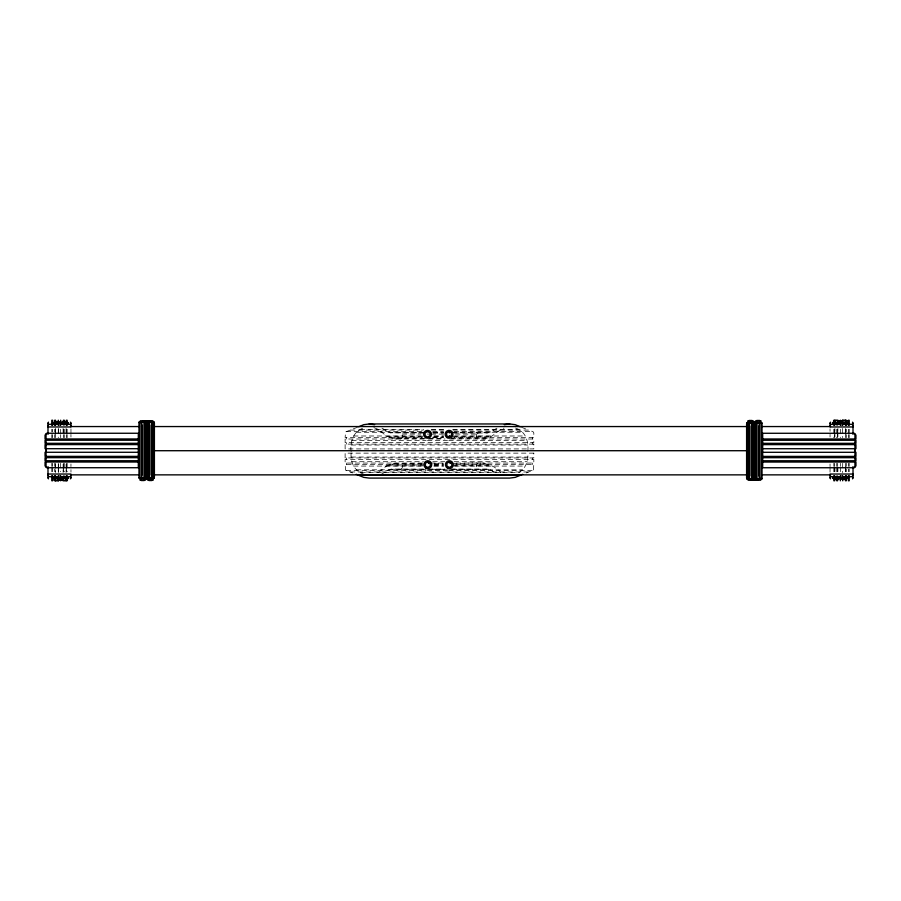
<?xml version="1.0" encoding="UTF-8"?>
<svg xmlns="http://www.w3.org/2000/svg" width="901" height="901" viewBox="0 0 901 901"><rect width="100%" height="100%" fill="white"/><g stroke="black" fill="none" stroke-linecap="round" stroke-linejoin="round"><path stroke-width="0.68" stroke-dasharray="4.5 3.38" d="M351.131 451.705C349.791 442.267 353.429 430.971 363.407 428.043M478.194 432.987C475.694 433.37 475.694 438.629 478.194 439.001M351.131 453.034C350.376 460.625 353.282 468.745 360.152 472.676L518.785 472.676C525.655 468.745 528.549 460.625 527.806 453.034M396.237 463.058L386.698 465.873L378.195 472.676M482.699 439.001C491.597 439.147 496.462 430.948 504.008 428.043M380.819 474.602L388.714 469.883L391.721 469.072L425.835 469.072M496.98 428.144L490.223 432.187L487.216 432.987L451.829 432.987M357.46 427.265L345.556 431.928L345.117 437.503L422.107 437.503M526.218 472.924L533.381 470.142L533.82 464.567L454.386 464.567M400.742 439.001C403.243 438.629 403.243 433.37 400.742 432.987M400.742 469.072C403.243 468.7 403.243 463.441 400.742 463.058M478.194 463.058C475.694 463.441 475.694 468.7 478.194 469.072M360.152 429.394L423.605 429.394M431.252 429.394L444.936 429.394M452.685 429.394L518.785 429.394C526.68 433.786 528.707 443.348 527.806 451.705M350.354 430.081L423.188 430.081M431.331 430.081L444.891 430.081M453.034 430.081L528.583 430.081L533.065 431.692L533.82 432.987L533.82 437.503L454.149 437.503M346.232 431.534L422.04 431.534M432.762 431.534L443.495 431.534M454.217 431.534L532.705 431.534M356.413 432.266L424.574 432.266M432.694 432.266L443.529 432.266M452.606 432.187L522.524 432.266M381.945 428.144L390.167 432.784L425.385 432.784M433.088 432.784L443.292 432.784M452.223 432.784L488.77 432.784M422.772 432.987L390.167 432.784M433.201 432.987L443.585 432.987M402.195 434.102L420.835 434.102M427.254 434.102L429.822 434.102M431.196 434.102L443.596 434.102M455.534 434.102L476.742 434.102M353.541 435.994L422.783 435.994M433.91 435.994L443.641 435.994M454.757 435.994L525.384 435.994M373.836 427.592L378.195 429.394L386.698 436.185L424.54 436.185M434 436.185L443.562 436.185M453.124 436.185L492.239 436.185M386.698 436.185L388.995 437.143L425.047 437.143M432.93 437.143L443.382 437.143M452.527 437.143L489.941 437.143M432.683 437.503L443.54 437.503M388.995 437.143L393.895 438.697L426.297 438.697M428.989 438.697L444.711 438.697M451.266 438.697L485.042 438.697M424.112 439.001L345.117 439.001L345.117 442.616L533.82 442.616L533.82 439.001L449.486 439.001M428.279 439.001L445.06 439.001M351.739 440.352L426.117 440.352M427.446 440.352L447.482 440.352M448.811 440.352L527.186 440.352M351.131 445.015L527.806 445.015M351.131 457.044L527.806 457.044M351.739 461.717L423.436 461.717M432.784 461.717L444.812 461.717M454.16 461.717L527.186 461.717M422.772 463.058L345.117 463.058L345.117 459.454L533.82 459.454L533.82 463.058L451.964 463.058M430.701 463.058L443.664 463.058M393.895 463.362L422.175 463.362M434.226 463.362L443.393 463.362M452.64 463.362C468.869 464.33 488.747 458.294 500.742 472.676M422.107 464.567L345.117 464.567L345.556 470.142L352.719 472.924M434.045 464.567L443.54 464.567M388.995 464.927L425.047 464.927M434.237 464.927L443.382 464.927M452.527 464.927L489.941 464.927M386.698 465.873L424.54 465.873M434 465.873L443.562 465.873M453.124 465.873L492.239 465.873M353.541 466.065L422.783 466.065M433.91 466.065L443.641 466.065M454.757 466.065L525.384 466.065M428.482 469.072L444.959 469.072M450.827 469.072L487.216 469.072L490.223 469.883L495.854 473.25M390.167 469.275L426.702 469.275M431.816 469.275L444.576 469.275M452.223 469.275L488.77 469.275M356.413 469.804L426.331 469.883M427.288 469.804L447.594 469.804M448.664 469.883L522.524 469.804M346.232 470.525L426.06 470.525M427.401 470.525L447.515 470.525M448.856 470.525L532.705 470.525M350.354 471.978L528.583 471.978M393.895 438.697L396.237 439.001M482.699 463.058L485.042 463.362M521.476 427.265L528.583 430.081M515.518 428.043L518.785 429.394M360.152 472.676L363.407 474.027M849.204 429.259L849.204 433.223M849.204 434.631L849.204 437.661M849.204 463.339L849.204 466.369M849.204 469.094L849.204 471.741M848.359 429.259L848.359 433.516M848.359 434.631L848.359 437.661M848.359 463.339L848.359 466.369M848.359 469.094L848.359 471.741M846.309 429.259L846.309 431.906M846.309 434.631L846.309 437.661M846.309 463.339L846.309 466.369M846.309 469.094L846.309 471.741M845.577 428.493L845.577 431.241M845.577 432.626L845.577 436.76M845.577 467.067L845.577 472.575M845.453 429.259L845.453 437.661M845.453 463.339L845.453 467.484M845.453 467.777L845.453 471.741M842.581 428.493L842.717 437.661M842.717 463.339L842.581 472.575M840.329 429.259L840.329 437.661M840.329 463.339L840.329 466.369M840.329 467.777L840.329 471.741M837.896 428.493L837.896 431.241M837.896 432.626L837.896 436.76M837.896 467.067L837.896 472.575M837.592 429.259L837.592 433.223M837.592 433.516L837.592 437.661M837.592 463.339L837.592 466.369M837.592 467.777L837.592 471.741M836.736 429.259L836.736 437.661M836.736 463.339L836.736 466.369M836.736 467.777L836.736 471.741M834.9 428.493L834.9 431.241M834.9 432.626L834.9 436.76M834.9 467.067L834.9 472.575M834.686 429.259L834.686 433.223M834.686 434.631L834.686 437.661M834.686 463.339L834.686 466.369M834.686 467.484L834.686 471.741M833.83 429.259L833.83 437.661M833.83 463.339L833.83 466.369M833.83 467.484L833.83 471.741M830.035 428.853L830.035 431.354M830.058 434.417L830.035 437.03M830.035 463.97L830.058 466.583M830.035 467.765L830.035 472.147M532.322 437.503L532.322 439.001M532.322 442.616L532.322 444.114M532.322 457.945L532.322 459.454M532.322 463.058L532.322 464.567M346.615 437.503L346.615 439.001M346.615 442.616L346.615 444.114M346.615 457.945L346.615 459.454M346.615 463.058L346.615 464.567M70.965 428.853L70.965 433.235M70.942 434.417L70.965 437.03M70.965 463.97L70.942 466.583M70.965 469.646L70.965 472.147M67.17 429.259L67.17 433.516M67.17 434.631L67.17 437.661M67.17 463.339L67.17 471.741M66.314 429.259L66.314 433.516M66.314 434.631L66.314 437.661M66.314 463.339L66.314 466.369M66.314 467.777L66.314 471.741M66.1 428.425L66.1 433.933M66.1 464.24L66.1 468.374M66.1 469.759L66.1 472.507M64.264 429.259L64.264 433.223M64.264 434.631L64.264 437.661M64.264 463.339L64.264 471.741M63.408 429.259L63.408 433.223M63.408 434.631L63.408 437.661M63.408 463.339L63.408 467.484M63.408 467.777L63.408 471.741M63.104 428.425L63.104 433.933M63.104 464.24L63.104 468.374M63.104 469.759L63.104 472.507M60.671 429.259L60.671 433.223M60.671 434.631L60.671 437.661M60.671 463.339L60.671 471.741M58.419 428.425L58.419 433.933M58.419 464.24L58.419 468.374M58.419 469.759L58.419 472.507M58.283 429.259L58.283 437.661M58.283 463.339L58.283 467.484M58.283 467.777L58.283 471.741M55.547 429.259L55.547 433.223M55.547 433.516L55.547 437.661M55.547 463.339L55.547 471.741M55.423 428.425L55.423 433.933M55.423 464.24L55.423 468.374M55.423 469.759L55.423 472.507M54.691 429.259L54.691 431.906M54.691 434.631L54.691 437.661M54.691 463.339L54.691 466.369M54.691 469.094L54.691 471.741M52.641 429.259L52.641 431.906M52.641 434.631L52.641 437.661M52.641 463.339L52.641 466.369M52.641 467.484L52.641 471.741M51.796 429.259L51.796 431.906M51.796 434.631L51.796 437.661M51.796 463.339L51.796 466.369M51.796 467.777L51.796 471.741M533.82 444.114L345.117 444.114L345.117 448.923L533.82 448.923L533.82 444.114M533.82 453.135L345.117 453.135L345.117 457.945L533.82 457.945L533.82 453.135"/><path stroke-width="1.35" d="M154.015 425.61L154.139 424.134M746.985 475.39L746.861 476.866M47.99 423.256L48.485 422.152M70.965 477.744L70.469 478.848M830.035 423.256L830.531 422.152M853.01 477.744L852.515 478.848M47.99 425.677L48.8 424.337L51.796 424.247M70.965 475.323L70.154 476.663L67.17 476.753M830.035 425.677L830.846 424.337L833.83 424.247M853.01 475.323L852.2 476.663L849.204 476.753M154.139 476.01L154.015 474.523M746.861 424.99L746.985 426.477M46.064 434.012L46.064 466.966M854.936 466.988L854.936 434.034M358.643 426.792L363.722 424.686L369.173 423.966L509.763 423.966L515.214 424.686L520.294 426.792M522.659 474.331L515.214 477.372L509.763 478.093L369.173 478.093L363.722 477.372L356.278 474.331M139.452 422.501L142.302 421.983M761.548 478.499L758.698 479.017M142.302 478.149L139.452 477.631L139.452 422.411M758.698 422.941L761.548 423.369L761.548 478.589M141.772 421.736L144.002 421.42L144.002 478.814M149.589 478.713L151.819 478.408M749.182 422.592L751.411 422.287M759.228 479.264L756.998 479.58L756.998 422.186M504.312 424.686L509.763 423.966M834.9 420.226L837.896 420.226M842.581 420.226L845.577 420.226M749.058 420.463L752.065 420.463M756.739 420.463L759.746 420.463M148.001 420.756L152.866 420.756L152.866 422.085M753.371 420.891L747.762 420.891L747.762 422.828M755.432 420.891L761.052 420.891L761.052 422.828M145.072 421.296L146.672 421.296M146.919 421.296L148.519 421.296M138.833 422.085L145.534 422.085M148.001 422.085L154.353 422.085M752.481 422.164L754.081 422.164M754.328 422.164L755.928 422.164M138.833 422.49L140.793 422.49M152.393 422.49L154.353 422.49M832.479 422.659L847.999 422.659M53.001 422.918L68.521 422.918M746.647 422.929L752.526 422.929M755.432 422.828L762.167 422.929M832.479 423.065L847.999 423.065M53.001 423.312L68.521 423.312M746.647 423.335L748.607 423.335M761.018 423.335L762.167 423.335M52.641 424.247L54.691 424.247M55.547 424.247L58.283 424.247M60.671 424.247L63.408 424.247M64.264 424.247L66.314 424.247M67.17 424.247L70.154 424.337L70.965 425.677M834.686 424.247L836.736 424.247M837.592 424.247L840.329 424.247M842.717 424.247L845.453 424.247M846.309 424.247L848.359 424.247M849.204 424.247L852.2 424.337L853.01 425.677M51.796 424.923L52.641 424.923M54.691 424.923L55.547 424.923M58.283 424.923L60.671 424.923M66.314 424.923L67.17 424.923M833.83 424.923L834.686 424.923M840.329 424.923L842.717 424.923M845.453 424.923L846.309 424.923M848.359 424.923L849.204 424.923M70.515 426.556L139.475 426.556M153.553 426.556L747.481 426.556M761.559 426.556L830.519 426.556M47.99 426.961L70.942 426.961L70.942 423.053M853.01 426.961L830.058 426.961L830.058 423.053M761.874 433.28L854.418 433.28L855.95 435.138L855.95 438.978L762.685 438.978M138.315 438.956L45.05 438.956L45.05 435.115L46.582 433.257L138.315 433.257L138.315 467.72M138.315 440.24L45.05 440.24L45.05 443.315L138.315 443.315M762.685 440.262L855.95 440.262L855.95 443.337L762.685 443.337M138.315 444.598L45.05 444.598L45.05 448.698L138.315 448.698M762.685 444.621L855.95 444.621L855.95 448.721L762.685 448.721M153.553 450.714L747.481 450.714M138.315 452.279L45.05 452.279L45.05 456.379L138.315 456.379M762.685 452.302L855.95 452.302L855.95 456.402L762.685 456.402M138.315 457.663L45.05 457.663L45.05 460.738L138.315 460.738M762.685 457.685L855.95 457.685L855.95 460.76L762.685 460.76M138.315 462.022L45.05 462.022L45.05 465.862L46.582 467.72L139.126 467.72M762.685 462.044L855.95 462.044L855.95 465.885L854.418 467.743L762.685 467.743L762.685 433.28M47.99 474.039L70.942 474.039L70.942 477.947M853.01 474.039L830.058 474.039L830.058 477.947M70.515 474.861L139.475 474.861M153.553 474.861L747.481 474.861M761.559 474.861L830.519 474.861M358.643 475.277L520.294 475.277M51.796 476.077L52.641 476.077M54.691 476.077L55.547 476.077M58.283 476.077L60.671 476.077M66.314 476.077L67.17 476.077M833.83 476.077L834.686 476.077M840.329 476.077L842.717 476.077M845.453 476.077L846.309 476.077M848.359 476.077L849.204 476.077M51.796 476.753L48.8 476.663L47.99 475.323M52.641 476.753L54.691 476.753M55.547 476.753L58.283 476.753M60.671 476.753L63.408 476.753M64.264 476.753L66.314 476.753M833.83 476.753L830.846 476.663L830.035 475.323M834.686 476.753L836.736 476.753M837.592 476.753L840.329 476.753M842.717 476.753L845.453 476.753M846.309 476.753L848.359 476.753M138.833 477.665L139.982 477.665M152.393 477.665L154.353 477.665M832.479 477.688L847.999 477.688M53.001 477.935L68.521 477.935M138.833 478.071L145.534 478.071M148.474 478.071L154.353 478.071M832.479 478.082L847.999 478.082M53.001 478.341L68.521 478.341M145.568 478.172L139.948 478.172L139.948 480.109L145.568 480.109M746.647 478.51L748.607 478.51M760.207 478.51L762.167 478.51M145.072 478.836L146.672 478.836M146.919 478.836L148.519 478.836M746.647 478.915L752.999 478.915M755.466 478.915L762.167 478.915M752.481 479.704L754.081 479.704M754.328 479.704L755.928 479.704M147.629 480.109L153.238 480.109L153.238 478.172L149.037 478.172L149.037 480.109M752.999 480.244L748.134 480.244L748.134 478.915M141.254 480.537L144.261 480.537M148.935 480.537L151.942 480.537M55.423 480.774L58.419 480.774M63.104 480.774L66.1 480.774M369.173 423.966L374.613 424.686M756.998 422.287L759.228 422.592M749.182 479.264L751.411 479.58L751.411 422.186M151.819 421.736L149.589 421.42L149.589 478.814M141.772 478.408L144.002 478.713M749.711 422.941L746.861 423.369L746.861 478.589M151.289 478.149L154.139 477.631L154.139 422.411M746.861 478.499L749.711 479.017M154.139 422.501L151.289 421.983M852.515 422.152L853.01 423.256M830.531 478.848L830.035 477.744M70.469 422.152L70.965 423.256M48.485 478.848L47.99 477.744M854.655 438.978L854.655 440.262M854.655 443.337L854.655 444.621M854.655 448.721L854.655 452.302M854.655 456.402L854.655 457.685M854.655 460.76L854.655 462.044M853.01 423.053L853.01 434.417M853.01 466.583L853.01 477.947M849.204 420.193L849.204 425.002M849.204 475.998L849.204 480.807M848.359 420.193L848.359 425.002M848.359 475.998L848.359 480.807M846.512 478.082L846.512 479.4L841.647 479.4L841.647 478.082M846.309 420.193L846.309 421.578M846.309 422.501L846.309 425.002M846.309 475.998L846.309 480.807M845.453 420.193L845.453 425.002M845.453 475.998L845.453 480.807M844.079 478.082L844.079 479.4M842.717 420.193L842.717 425.002M842.717 475.998L842.717 480.807M840.329 420.193L840.329 425.002M840.329 475.998L840.329 480.807M838.831 478.082L838.831 479.4L833.966 479.4L833.966 478.082M837.806 420.643L837.806 422.558M837.592 423.335L837.592 424.923L836.736 424.923L836.736 423.335M837.592 477.665L837.592 476.077L836.736 476.077L836.736 477.665M837.592 478.499L837.592 480.807M836.736 478.499L836.736 480.807M836.398 478.082L836.398 479.4M834.99 420.643L834.99 422.558M834.686 420.193L834.686 421.578M834.686 422.501L834.686 425.002M834.686 475.998L834.686 480.807M833.83 420.193L833.83 425.002M833.83 475.998L833.83 480.807M761.807 423.819L761.807 478.037M760.681 478.915L760.681 480.244L755.815 480.244L755.815 478.915M759.915 422.625L759.915 479.242M759.644 420.891L759.644 422.828M759.228 422.49L759.228 479.366M758.698 426.038L758.698 475.829M758.248 478.915L758.248 480.244M756.84 420.891L756.84 422.828M756.356 422.558L756.356 479.309M755.928 422.062L755.928 479.794M754.328 422.062L754.328 479.794M754.205 425.756L754.205 476.1M754.081 422.062L754.081 479.794M752.481 422.062L752.481 479.794M751.963 420.891L752.053 479.309M750.567 478.915L750.567 480.244M749.711 426.038L749.711 475.829M749.159 420.891L749.182 479.366M748.494 422.625L748.494 479.242M746.602 423.819L746.602 478.037M154.398 422.963L154.398 477.181M154.015 423.943L154.015 476.19M152.506 421.758L152.506 478.375M151.819 421.634L151.841 480.109M151.289 425.171L151.289 474.962M150.433 420.756L150.433 422.085M148.947 421.691L148.947 478.442M148.519 421.206L148.519 478.938M146.919 421.206L146.919 478.938M146.795 424.9L146.795 475.244M146.672 421.206L146.672 478.938M145.072 478.938L145.185 420.756L140.319 420.756L140.319 422.085M144.644 421.691L144.644 478.442M144.16 478.172L144.16 480.109M142.752 420.756L142.752 422.085M142.302 425.171L142.302 474.962M141.772 421.634L141.772 478.51M141.356 478.172L141.356 480.109M141.085 421.758L141.085 478.375M139.193 422.963L139.193 477.181M67.17 420.193L67.17 425.002M67.17 475.998L67.17 480.807M67.034 422.918L67.034 421.6L62.169 421.6L62.169 422.918M66.314 420.193L66.314 425.002M66.314 475.998L66.314 478.499M66.314 479.422L66.314 480.807M66.01 478.442L66.01 480.357M64.602 421.6L64.602 422.918M64.264 420.193L64.264 422.501M64.264 423.335L64.264 424.923L63.408 424.923L63.408 423.335M64.264 477.665L64.264 476.077L63.408 476.077L63.408 477.665M63.408 420.193L63.408 422.501M63.194 478.442L63.194 480.357M60.671 420.193L60.671 425.002M60.671 475.998L60.671 480.807M59.353 422.918L59.353 421.6L54.488 421.6L54.488 422.918M58.328 478.442L58.328 480.357M58.283 420.193L58.283 425.002M58.283 475.998L58.283 478.499M58.283 479.422L58.283 480.807M56.921 421.6L56.921 422.918M55.547 420.193L55.547 425.002M55.547 475.998L55.547 480.807M54.691 420.193L54.691 425.002M54.691 475.998L54.691 478.499M54.691 479.422L54.691 480.807M52.641 420.193L52.641 425.002M52.641 475.998L52.641 480.807M51.796 420.193L51.796 425.002M51.796 475.998L51.796 480.807M47.99 423.053L47.99 434.417M47.99 466.583L47.99 477.947M46.345 438.956L46.345 440.24M46.345 443.315L46.345 444.598M46.345 448.698L46.345 452.279M46.345 456.379L46.345 457.663M46.345 460.738L46.345 462.022M428.358 463.26A1.509 1.509 0 0 1 428.707 463.452M449.892 463.26A1.509 1.509 0 0 1 450.241 463.452M449.7 435.656A1.509 1.509 0 0 1 449.329 435.769M449.227 432.784A1.509 1.509 0 0 1 449.61 432.874M427.547 431.478L425.114 432.874L425.114 435.69L427.547 437.086L429.98 435.69L429.98 432.874L427.547 431.478M449.081 431.478L446.648 432.874L446.648 435.69L449.081 437.086L451.514 435.69L451.514 432.874L449.081 431.478M427.829 461.864L425.396 463.272L425.396 466.076L427.829 467.484L430.25 466.076L430.25 463.272L427.829 461.864M449.362 461.864L446.93 463.272L446.93 466.076L449.362 467.484L451.795 466.076L451.795 463.272L449.362 461.864M839.203 420.643L833.594 420.643L833.594 422.558L839.203 422.558L839.203 420.643M846.884 420.643L841.275 420.643L841.275 422.558L846.884 422.558L846.884 420.643M59.725 478.442L54.116 478.442L54.116 480.357L59.725 480.357L59.725 478.442M67.406 478.442L61.797 478.442L61.797 480.357L67.406 480.357L67.406 478.442M425.858 468.07A3.919 3.919 0 0 0 431.748 464.668A3.919 3.919 0 0 0 425.858 461.278A3.919 3.919 0 0 0 425.858 468.07M447.403 468.07A3.919 3.919 0 0 0 453.282 464.668A3.919 3.919 0 0 0 447.403 461.278A3.919 3.919 0 0 0 447.403 468.07M425.587 437.683A3.919 3.919 0 0 0 431.466 434.282A3.919 3.919 0 0 0 425.587 430.881A3.919 3.919 0 0 0 425.587 437.683M447.121 437.683A3.919 3.919 0 0 0 453 434.282A3.919 3.919 0 0 0 447.121 430.881A3.919 3.919 0 0 0 447.121 437.683"/></g></svg>
